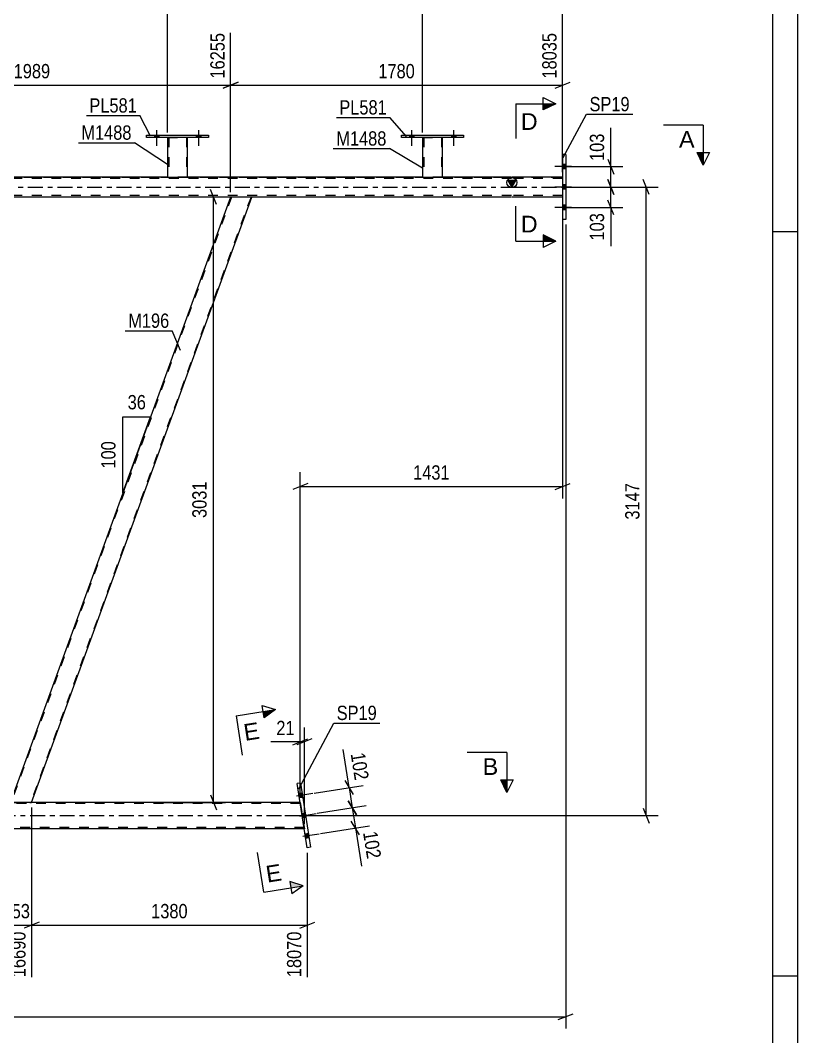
# Model space of a CAD drawing. Header units: millimetres. Extents: x 0 to 841, y 0 to 594.
# Drawn here: x 685.3 to 841, y 285.9 to 489.4 of the extents above; entities that cross this region are included whole.
import ezdxf

# ---------------------------------------------------------------- set-up
doc = ezdxf.new("R2010")
doc.units = ezdxf.units.MM
doc.linetypes.add('DXK_LINE_DOT2', pattern=[3.9198, 1.9599, -1.9599])
doc.linetypes.add('DXK_LINE_DOT3', pattern=[5.9187, 2.979, -0.9799, 0.9799, -0.9799])
doc.styles.add('Arial', font='ARIAL.TTF', dxfattribs={"height": 0.2})
doc.styles.add('Arial Narrow', font='ARIALN.TTF', dxfattribs={"height": 0.2})

# ---------------------------------------------------------------- blocks, each defined once
blk = doc.blocks.new('Unknown-814521562-1135 - 14273')
at = {"color": 5, "linetype": 'Continuous'}
for p, q in [((841, 0), (841, 594)), ((836, 5), (836, 589)), ((841, 447), (836, 447)), ((841, 298), (836, 298))]:
    blk.add_line(p, q, dxfattribs=at)
blk = doc.blocks.new('Part-814521562-3404 - 3269')
at = {"color": 7, "linetype": 'DXK_LINE_DOT2'}
for p, q in [((714.82, 465.9), (718.82, 465.9)), ((714.82, 465.89), (714.82, 465.9)), ((714.82, 465.9), (714.82, 465.89)), ((715.06, 465.9), (715.06, 457.99)), ((718.58, 465.9), (718.58, 457.99)), ((718.82, 465.9), (718.82, 465.89)), ((718.82, 465.89), (718.82, 465.9)), ((718.53, 457.99), (718.57, 457.99)), ((718.53, 457.99), (718.57, 457.99)), ((718.57, 457.99), (718.58, 457.99)), ((718.57, 457.99), (718.58, 457.99))]:
    blk.add_line(p, q, dxfattribs=at)
at = {"color": 2, "linetype": 'Continuous'}
for p, q in [((714.82, 465.89), (714.82, 457.99)), ((718.82, 457.99), (718.82, 465.89)), ((714.82, 457.99), (718.82, 457.99))]:
    blk.add_line(p, q, dxfattribs=at)
blk = doc.blocks.new('Part-814521562-3394 - 3269')
at = {"color": 7, "linetype": 'DXK_LINE_DOT2'}
for p, q in [((765.9, 465.9), (769.9, 465.9)), ((765.9, 465.89), (765.9, 465.9)), ((765.9, 465.9), (765.9, 465.89)), ((766.14, 465.9), (766.14, 457.99)), ((769.66, 465.9), (769.66, 457.99)), ((769.9, 465.9), (769.9, 465.89)), ((769.9, 465.89), (769.9, 465.9)), ((769.61, 457.99), (769.65, 457.99)), ((769.61, 457.99), (769.65, 457.99)), ((769.65, 457.99), (769.66, 457.99)), ((769.65, 457.99), (769.66, 457.99))]:
    blk.add_line(p, q, dxfattribs=at)
at = {"color": 2, "linetype": 'Continuous'}
for p, q in [((765.9, 465.89), (765.9, 457.99)), ((769.9, 457.99), (769.9, 465.89)), ((765.9, 457.99), (769.9, 457.99))]:
    blk.add_line(p, q, dxfattribs=at)
blk = doc.blocks.new('Bolt-814521562-3282 - 3269')
at = {"linetype": 'Continuous'}
for points in [[(763.26, 465.89), (764.14, 465.89), (764.14, 466.37), (763.26, 466.37)], [(771.66, 465.89), (772.54, 465.89), (772.54, 466.37), (771.66, 466.37)]]:
    blk.add_hatch(color=1, dxfattribs=at).paths.add_polyline_path(points)
at = {"color": 1, "linetype": 'Continuous'}
for p, q in [((763.26, 466.37), (763.26, 465.89)), ((763.7, 467.37), (763.7, 464.25)), ((764.14, 466.37), (764.14, 465.89)), ((771.66, 466.37), (771.66, 465.89)), ((772.1, 467.37), (772.1, 464.25)), ((772.54, 466.37), (772.54, 465.89))]:
    blk.add_line(p, q, dxfattribs=at)
blk = doc.blocks.new('Bolt-814521562-3283 - 3269')
at = {"linetype": 'Continuous'}
for points in [[(763.26, 465.89), (764.14, 465.89), (764.14, 466.37), (763.26, 466.37)], [(771.66, 465.89), (772.54, 465.89), (772.54, 466.37), (771.66, 466.37)]]:
    blk.add_hatch(color=1, dxfattribs=at).paths.add_polyline_path(points)
at = {"color": 1, "linetype": 'Continuous'}
for p, q in [((763.26, 466.37), (763.26, 465.89)), ((763.7, 467.37), (763.7, 464.25)), ((764.14, 466.37), (764.14, 465.89)), ((771.66, 466.37), (771.66, 465.89)), ((772.1, 467.37), (772.1, 464.25)), ((772.54, 466.37), (772.54, 465.89))]:
    blk.add_line(p, q, dxfattribs=at)
blk = doc.blocks.new('Bolt-814521562-3284 - 3269')
at = {"linetype": 'Continuous'}
for points in [[(712.18, 465.89), (713.06, 465.89), (713.06, 466.37), (712.18, 466.37)], [(720.58, 465.89), (721.46, 465.89), (721.46, 466.37), (720.58, 466.37)]]:
    blk.add_hatch(color=1, dxfattribs=at).paths.add_polyline_path(points)
at = {"color": 1, "linetype": 'Continuous'}
for p, q in [((712.18, 466.37), (712.18, 465.89)), ((712.62, 467.37), (712.62, 464.25)), ((713.06, 466.37), (713.06, 465.89)), ((720.58, 466.37), (720.58, 465.89)), ((721.02, 467.37), (721.02, 464.25)), ((721.46, 466.37), (721.46, 465.89))]:
    blk.add_line(p, q, dxfattribs=at)
blk = doc.blocks.new('Bolt-814521562-3285 - 3269')
at = {"linetype": 'Continuous'}
for points in [[(712.18, 465.89), (713.06, 465.89), (713.06, 466.37), (712.18, 466.37)], [(720.58, 465.89), (721.46, 465.89), (721.46, 466.37), (720.58, 466.37)]]:
    blk.add_hatch(color=1, dxfattribs=at).paths.add_polyline_path(points)
at = {"color": 1, "linetype": 'Continuous'}
for p, q in [((712.18, 466.37), (712.18, 465.89)), ((712.62, 467.37), (712.62, 464.25)), ((713.06, 466.37), (713.06, 465.89)), ((720.58, 466.37), (720.58, 465.89)), ((721.02, 467.37), (721.02, 464.25)), ((721.46, 466.37), (721.46, 465.89))]:
    blk.add_line(p, q, dxfattribs=at)
blk = doc.blocks.new('Part-814521562-3389 - 3269')
at = {"color": 2, "linetype": 'Continuous'}
for p, q in [((761.7, 466.37), (774.1, 466.37)), ((761.7, 465.89), (761.7, 466.37)), ((774.1, 466.37), (774.1, 465.89)), ((774.1, 465.89), (761.7, 465.89))]:
    blk.add_line(p, q, dxfattribs=at)
blk = doc.blocks.new('Part-814521562-3399 - 3269')
at = {"color": 2, "linetype": 'Continuous'}
for p, q in [((710.62, 466.37), (723.02, 466.37)), ((710.62, 465.89), (710.62, 466.37)), ((723.02, 466.37), (723.02, 465.89)), ((723.02, 465.89), (710.62, 465.89))]:
    blk.add_line(p, q, dxfattribs=at)
blk = doc.blocks.new('Part-814521562-3537 - 3269')
at = {"color": 2, "linetype": 'Continuous'}
for p, q in [((741.42, 336.65), (740.79, 336.55)), ((742.8, 323.7), (740.79, 336.55)), ((741.42, 336.65), (743.44, 323.8)), ((743.44, 323.8), (742.8, 323.7))]:
    blk.add_line(p, q, dxfattribs=at)
blk = doc.blocks.new('Part-814521562-3542 - 3269')
at = {"color": 2, "linetype": 'Continuous'}
for p, q in [((794.56, 462.49), (793.92, 462.49)), ((793.92, 462.49), (793.92, 449.49)), ((794.56, 462.49), (794.56, 449.49)), ((794.56, 449.49), (793.92, 449.49))]:
    blk.add_line(p, q, dxfattribs=at)
blk = doc.blocks.new('Bolt-814521562-3577 - 3269')
at = {"linetype": 'Continuous'}
for points in [[(741.86, 333.84), (741.72, 334.71), (741.09, 334.61), (741.23, 333.74)], [(741.86, 333.84), (741.72, 334.71), (741.09, 334.61), (741.23, 333.74)], [(741.86, 333.84), (741.72, 334.71), (741.09, 334.61), (741.23, 333.74)], [(742.5, 329.79), (742.36, 330.66), (741.73, 330.56), (741.86, 329.69)], [(742.5, 329.79), (742.36, 330.66), (741.73, 330.56), (741.86, 329.69)], [(743.13, 325.74), (742.99, 326.61), (742.36, 326.51), (742.5, 325.64)], [(743.13, 325.74), (742.99, 326.61), (742.36, 326.51), (742.5, 325.64)], [(743.13, 325.74), (742.99, 326.61), (742.36, 326.51), (742.5, 325.64)]]:
    blk.add_hatch(color=1, dxfattribs=at).paths.add_polyline_path(points)
at = {"color": 1, "linetype": 'Continuous'}
for p, q in [((740.64, 334.1), (743.92, 334.61)), ((740.64, 334.1), (743.92, 334.61)), ((740.64, 334.1), (743.92, 334.61)), ((741.09, 334.61), (741.72, 334.71)), ((741.09, 334.61), (741.72, 334.71)), ((741.09, 334.61), (741.72, 334.71)), ((741.23, 333.74), (741.86, 333.84)), ((741.23, 333.74), (741.86, 333.84)), ((741.23, 333.74), (741.86, 333.84)), ((741.28, 330.05), (744.56, 330.56)), ((741.28, 330.05), (744.56, 330.56)), ((741.73, 330.56), (742.36, 330.66)), ((741.73, 330.56), (742.36, 330.66)), ((741.86, 329.69), (742.5, 329.79)), ((741.86, 329.69), (742.5, 329.79)), ((741.92, 325.99), (745.2, 326.51)), ((741.92, 325.99), (745.2, 326.51)), ((741.92, 325.99), (745.2, 326.51)), ((742.36, 326.51), (742.99, 326.61)), ((742.36, 326.51), (742.99, 326.61)), ((742.36, 326.51), (742.99, 326.61)), ((742.5, 325.64), (743.13, 325.74)), ((742.5, 325.64), (743.13, 325.74)), ((742.5, 325.64), (743.13, 325.74))]:
    blk.add_line(p, q, dxfattribs=at)
blk = doc.blocks.new('Bolt-814521562-3578 - 3269')
at = {"linetype": 'Continuous'}
for points in [[(793.92, 460.53), (793.92, 459.65), (794.56, 459.65), (794.56, 460.53)], [(793.92, 460.53), (793.92, 459.65), (794.56, 459.65), (794.56, 460.53)], [(793.92, 460.53), (793.92, 459.65), (794.56, 459.65), (794.56, 460.53)], [(793.92, 456.43), (793.92, 455.55), (794.56, 455.55), (794.56, 456.43)], [(793.92, 456.43), (793.92, 455.55), (794.56, 455.55), (794.56, 456.43)], [(793.92, 452.33), (793.92, 451.45), (794.56, 451.45), (794.56, 452.33)], [(793.92, 452.33), (793.92, 451.45), (794.56, 451.45), (794.56, 452.33)], [(793.92, 452.33), (793.92, 451.45), (794.56, 451.45), (794.56, 452.33)]]:
    blk.add_hatch(color=1, dxfattribs=at).paths.add_polyline_path(points)
at = {"color": 1, "linetype": 'Continuous'}
for p, q in [((795.72, 460.09), (792.4, 460.09)), ((795.72, 460.09), (792.4, 460.09)), ((795.72, 460.09), (792.4, 460.09)), ((794.56, 460.53), (793.92, 460.53)), ((794.56, 460.53), (793.92, 460.53)), ((794.56, 460.53), (793.92, 460.53)), ((794.56, 459.65), (793.92, 459.65)), ((794.56, 459.65), (793.92, 459.65)), ((794.56, 459.65), (793.92, 459.65)), ((795.72, 455.99), (792.4, 455.99)), ((795.72, 455.99), (792.4, 455.99)), ((794.56, 456.43), (793.92, 456.43)), ((794.56, 456.43), (793.92, 456.43)), ((794.56, 455.55), (793.92, 455.55)), ((794.56, 455.55), (793.92, 455.55)), ((795.72, 451.89), (792.4, 451.89)), ((795.72, 451.89), (792.4, 451.89)), ((795.72, 451.89), (792.4, 451.89)), ((794.56, 452.33), (793.92, 452.33)), ((794.56, 452.33), (793.92, 452.33)), ((794.56, 452.33), (793.92, 452.33)), ((794.56, 451.45), (793.92, 451.45)), ((794.56, 451.45), (793.92, 451.45)), ((794.56, 451.45), (793.92, 451.45))]:
    blk.add_line(p, q, dxfattribs=at)
blk = doc.blocks.new('Part-814521562-3675 - 3269')
at = {"linetype": 'Continuous'}
blk.add_hatch(color=2, dxfattribs=at).paths.add_polyline_path([(783.77, 455.99), (782.97, 457.39), (784.57, 457.39)])
at = {"color": 7, "linetype": 'DXK_LINE_DOT2'}
for p, q in [((152.94, 457.99), (783.7, 457.99)), ((718.82, 457.99), (714.82, 457.99)), ((769.9, 457.99), (765.9, 457.99)), ((783.8, 457.99), (793.92, 457.99)), ((793.92, 457.99), (793.92, 453.99)), ((783.7, 457.67), (77.24, 457.67)), ((793.92, 457.67), (783.8, 457.67)), ((783.7, 454.31), (77.24, 454.31)), ((731.7, 453.99), (727.45, 453.99)), ((793.92, 454.31), (783.8, 454.31))]:
    blk.add_line(p, q, dxfattribs=at)
at = {"color": 2, "linetype": 'Continuous'}
for p, q in [((714.82, 457.99), (667.74, 457.99)), ((765.9, 457.99), (718.82, 457.99)), ((783.7, 457.99), (769.9, 457.99)), ((793.92, 457.99), (783.8, 457.99)), ((783.77, 455.99), (782.97, 457.39)), ((782.97, 457.39), (784.57, 457.39)), ((784.57, 457.39), (783.77, 455.99)), ((727.45, 453.99), (647.89, 453.99)), ((783.7, 453.99), (731.7, 453.99)), ((793.92, 453.99), (783.8, 453.99))]:
    blk.add_line(p, q, dxfattribs=at)
at = {"color": 7, "linetype": 'DXK_LINE_DOT3'}
for p, q in [((77.24, 455.99), (783.7, 455.99)), ((783.8, 455.99), (793.92, 455.99))]:
    blk.add_line(p, q, dxfattribs=at)
at = {"color": 2, "linetype": 'Continuous'}
blk.add_circle((783.77, 456.89), 1, dxfattribs=at)
blk = doc.blocks.new('Part-814521562-3747 - 3269')
at = {"color": 7, "linetype": 'DXK_LINE_DOT2'}
for p, q in [((741.42, 332.53), (65.84, 332.53)), ((741.38, 332.77), (742.21, 327.49)), ((742.17, 327.73), (65.84, 327.73))]:
    blk.add_line(p, q, dxfattribs=at)
at = {"color": 2, "linetype": 'Continuous'}
for p, q in [((741.38, 332.77), (606.91, 332.77)), ((742.21, 327.49), (606.91, 327.49))]:
    blk.add_line(p, q, dxfattribs=at)
at = {"color": 7, "linetype": 'DXK_LINE_DOT3'}
blk.add_line((65.84, 330.13), (741.79, 330.13), dxfattribs=at)
blk = doc.blocks.new('Part-814521562-3766 - 3269')
at = {"color": 7, "linetype": 'DXK_LINE_DOT2'}
for p, q in [((727.62, 453.99), (683.5, 332.77)), ((731.53, 453.99), (687.41, 332.77)), ((684.57, 336.19), (683.33, 332.77)), ((683.33, 332.77), (687.58, 332.77))]:
    blk.add_line(p, q, dxfattribs=at)
at = {"color": 2, "linetype": 'Continuous'}
for p, q in [((727.45, 453.99), (684.57, 336.19)), ((687.58, 332.77), (731.7, 453.99)), ((731.7, 453.99), (727.45, 453.99))]:
    blk.add_line(p, q, dxfattribs=at)
blk = doc.blocks.new('StraightDimension-814521562-4249 - 3269')
at = {"color": 7, "linetype": 'Continuous'}
for p, q in [((738.78, 453.99), (721.14, 453.99)), ((724.59, 452.49), (723.39, 455.49)), ((723.99, 332.77), (723.99, 453.99)), ((723.39, 334.27), (724.59, 331.27)), ((712.53, 332.77), (726.39, 332.77))]:
    blk.add_line(p, q, dxfattribs=at)
at = {"color": 0}
blk.add_wipeout([(723.24, 397.63), (719.04, 397.63), (719.04, 389.12), (723.24, 389.12)], dxfattribs=at)
at = {"color": 3, "style": 'Arial Narrow'}
blk.add_text('3031', height=2.863, rotation=90.0002, dxfattribs=at).set_placement((722.64, 389.72))
blk = doc.blocks.new('StraightDimension-814521562-12808 - 3269')
at = {"color": 7, "linetype": 'Continuous'}
for p, q in [((794.16, 460.09), (805.99, 460.09)), ((802.99, 461.59), (804.19, 458.59)), ((803.59, 455.99), (803.59, 460.09)), ((794.16, 455.99), (805.99, 455.99)), ((804.19, 454.49), (802.99, 457.49))]:
    blk.add_line(p, q, dxfattribs=at)
at = {"color": 0}
blk.add_wipeout([(802.84, 467.3), (798.64, 467.3), (798.64, 460.61), (802.84, 460.61)], dxfattribs=at)
at = {"color": 7, "linetype": 'Continuous'}
blk.add_line((803.59, 460.09), (803.59, 467.82), dxfattribs=at)
blk.add_line((803.59, 460.09), (803.59, 467.82), dxfattribs=at)
at = {"color": 3, "style": 'Arial Narrow'}
blk.add_text('103', height=2.863, rotation=90.0002, dxfattribs=at).set_placement((802.24, 461.21))
blk = doc.blocks.new('StraightDimension-814521562-4239 - 3269')
at = {"color": 7, "linetype": 'Continuous'}
for p, q in [((795.56, 455.99), (813.07, 455.99)), ((811.27, 454.49), (810.07, 457.49)), ((810.67, 330.13), (810.67, 455.99)), ((738.28, 330.13), (813.07, 330.13)), ((810.07, 331.63), (811.27, 328.63))]:
    blk.add_line(p, q, dxfattribs=at)
at = {"color": 0}
blk.add_wipeout([(809.92, 397.31), (805.72, 397.31), (805.72, 388.8), (809.92, 388.8)], dxfattribs=at)
at = {"color": 3, "style": 'Arial Narrow'}
blk.add_text('3147', height=2.863, rotation=90.0002, dxfattribs=at).set_placement((809.32, 389.4))
blk = doc.blocks.new('StraightDimension-814521562-4563 - 3269')
at = {"color": 7, "linetype": 'Continuous'}
for p, q in [((794.56, 448.49), (794.56, 287.47)), ((54.98, 289.87), (794.56, 289.87)), ((793.06, 289.27), (796.06, 290.47))]:
    blk.add_line(p, q, dxfattribs=at)
blk = doc.blocks.new('StraightDimension-814521562-13338 - 3269')
at = {"color": 7, "linetype": 'Continuous'}
for p, q in [((744.16, 334.65), (753.99, 336.19)), ((750.35, 337.14), (752, 334.36)), ((751.17, 335.75), (751.81, 331.7)), ((744.8, 330.6), (754.62, 332.14)), ((752.63, 330.31), (750.98, 333.09))]:
    blk.add_line(p, q, dxfattribs=at)
at = {"color": 0}
blk.add_wipeout([(751.83, 336.38), (755.98, 337.04), (754.94, 343.64), (750.79, 342.99)], dxfattribs=at)
at = {"color": 7, "linetype": 'Continuous'}
blk.add_line((751.17, 335.75), (749.97, 343.39), dxfattribs=at)
blk.add_line((751.17, 335.75), (749.97, 343.39), dxfattribs=at)
at = {"color": 3, "style": 'Arial Narrow'}
blk.add_text('102', height=2.863, rotation=-81.0735, dxfattribs=at).set_placement((751.48, 342.49))
blk = doc.blocks.new('StraightDimension-814521562-4115 - 3269')
at = {"color": 7, "linetype": 'Continuous'}
for p, q in [((663.74, 466.9), (663.74, 504.93)), ((714.82, 466.9), (714.82, 504.93)), ((665.24, 495.09), (662.24, 493.89)), ((713.32, 493.89), (716.32, 495.09)), ((663.74, 494.49), (714.82, 494.49))]:
    blk.add_line(p, q, dxfattribs=at)
at = {"color": 0, "linetype": 'Continuous'}
blk.add_wipeout([(714.22, 505.53), (710.02, 505.53), (710.02, 495.19), (714.22, 495.19)], dxfattribs=at)
at = {"color": 0}
blk.add_wipeout([(693.54, 495.24), (693.54, 499.44), (685.03, 499.44), (685.03, 495.24)], dxfattribs=at)
at = {"color": 3, "linetype": 'Continuous', "style": 'Arial Narrow'}
blk.add_text('15940', height=2.863, rotation=90.0002, dxfattribs=at).set_placement((713.62, 495.79))
at = {"color": 3, "style": 'Arial Narrow'}
blk.add_text('1277', height=2.863, dxfattribs=at).set_placement((685.63, 495.84))
blk = doc.blocks.new('StraightDimension-814521562-4125 - 3269')
at = {"color": 7, "linetype": 'Continuous'}
for p, q in [((714.82, 466.9), (714.82, 504.93)), ((765.9, 466.9), (765.9, 504.93)), ((716.32, 495.09), (713.32, 493.89)), ((764.4, 493.89), (767.4, 495.09)), ((714.82, 494.49), (765.9, 494.49))]:
    blk.add_line(p, q, dxfattribs=at)
at = {"color": 0, "linetype": 'Continuous'}
blk.add_wipeout([(765.3, 505.53), (761.1, 505.53), (761.1, 495.19), (765.3, 495.19)], dxfattribs=at)
at = {"color": 0}
blk.add_wipeout([(744.62, 495.24), (744.62, 499.44), (736.11, 499.44), (736.11, 495.24)], dxfattribs=at)
at = {"color": 3, "linetype": 'Continuous', "style": 'Arial Narrow'}
blk.add_text('17217', height=2.863, rotation=90.0002, dxfattribs=at).set_placement((764.7, 495.79))
at = {"color": 3, "style": 'Arial Narrow'}
blk.add_text('1277', height=2.863, dxfattribs=at).set_placement((736.71, 495.84))
blk = doc.blocks.new('StraightDimension-814521562-4135 - 3269')
at = {"color": 7, "linetype": 'Continuous'}
for p, q in [((765.9, 466.9), (765.9, 504.93)), ((793.92, 458.99), (793.92, 504.93)), ((767.4, 495.09), (764.4, 493.89)), ((792.42, 493.89), (795.42, 495.09)), ((765.9, 494.49), (793.92, 494.49))]:
    blk.add_line(p, q, dxfattribs=at)
at = {"color": 0, "linetype": 'Continuous'}
blk.add_wipeout([(793.32, 505.53), (789.12, 505.53), (789.12, 495.19), (793.32, 495.19)], dxfattribs=at)
at = {"color": 0}
blk.add_wipeout([(783.26, 495.24), (783.26, 499.44), (776.57, 499.44), (776.57, 495.24)], dxfattribs=at)
at = {"color": 3, "linetype": 'Continuous', "style": 'Arial Narrow'}
blk.add_text('18035', height=2.863, rotation=90.0002, dxfattribs=at).set_placement((792.72, 495.79))
at = {"color": 3, "style": 'Arial Narrow'}
blk.add_text('818', height=2.863, dxfattribs=at).set_placement((777.17, 495.84))
blk = doc.blocks.new('StraightDimension-814521562-4521 - 3269')
at = {"color": 7, "linetype": 'Continuous'}
for p, q in [((681.48, 331.77), (681.48, 297.78)), ((687.58, 331.77), (687.58, 297.78)), ((679.98, 307.62), (682.98, 308.82)), ((681.48, 308.22), (687.58, 308.22)), ((689.08, 308.82), (686.08, 307.62))]:
    blk.add_line(p, q, dxfattribs=at)
at = {"color": 0}
blk.add_wipeout([(687.88, 308.97), (687.88, 313.17), (681.19, 313.17), (681.19, 308.97)], dxfattribs=at)
at = {"color": 0, "linetype": 'Continuous'}
blk.add_wipeout([(686.98, 307.52), (682.78, 307.52), (682.78, 297.18), (686.98, 297.18)], dxfattribs=at)
at = {"color": 3, "style": 'Arial Narrow'}
blk.add_text('153', height=2.863, dxfattribs=at).set_placement((681.79, 309.57))
at = {"color": 3, "linetype": 'Continuous', "style": 'Arial Narrow'}
blk.add_text('16690', height=2.863, rotation=90.0002, dxfattribs=at).set_placement((686.38, 297.78))
blk = doc.blocks.new('StraightDimension-814521562-4540 - 3269')
at = {"color": 7, "linetype": 'Continuous'}
for p, q in [((687.58, 331.77), (687.58, 297.78)), ((742.8, 322.7), (742.8, 297.78)), ((689.08, 308.82), (686.08, 307.62)), ((687.58, 308.22), (742.8, 308.22)), ((741.3, 307.62), (744.3, 308.82))]:
    blk.add_line(p, q, dxfattribs=at)
at = {"color": 0}
blk.add_wipeout([(719.45, 308.97), (719.45, 313.17), (710.94, 313.17), (710.94, 308.97)], dxfattribs=at)
at = {"color": 0, "linetype": 'Continuous'}
blk.add_wipeout([(742.2, 307.52), (738, 307.52), (738, 297.18), (742.2, 297.18)], dxfattribs=at)
at = {"color": 3, "style": 'Arial Narrow'}
blk.add_text('1380', height=2.863, dxfattribs=at).set_placement((711.54, 309.57))
at = {"color": 3, "linetype": 'Continuous', "style": 'Arial Narrow'}
blk.add_text('18070', height=2.863, rotation=90.0002, dxfattribs=at).set_placement((741.6, 297.78))
blk = doc.blocks.new('StraightDimension-814521562-10392 - 3269')
at = {"color": 7, "linetype": 'Continuous'}
for p, q in [((727.45, 454.99), (727.45, 486.85)), ((793.92, 458.99), (793.92, 486.85)), ((728.95, 477.01), (725.95, 475.81)), ((727.45, 476.41), (793.92, 476.41)), ((792.42, 475.81), (795.42, 477.01))]:
    blk.add_line(p, q, dxfattribs=at)
at = {"color": 0, "linetype": 'Continuous'}
blk.add_wipeout([(793.32, 487.45), (789.12, 487.45), (789.12, 477.11), (793.32, 477.11)], dxfattribs=at)
at = {"color": 0}
blk.add_wipeout([(764.94, 477.16), (764.94, 481.36), (756.43, 481.36), (756.43, 477.16)], dxfattribs=at)
at = {"color": 3, "linetype": 'Continuous', "style": 'Arial Narrow'}
blk.add_text('18035', height=2.863, rotation=90.0002, dxfattribs=at).set_placement((792.72, 477.71))
at = {"color": 3, "style": 'Arial Narrow'}
blk.add_text('1780', height=2.863, dxfattribs=at).set_placement((757.03, 477.76))
blk = doc.blocks.new('StraightDimension-814521562-10393 - 3269')
at = {"color": 7, "linetype": 'Continuous'}
for p, q in [((647.89, 454.99), (647.89, 491.35)), ((727.45, 454.99), (727.45, 486.85)), ((649.39, 477.01), (646.39, 475.81)), ((647.89, 476.41), (727.45, 476.41)), ((725.95, 475.81), (728.95, 477.01))]:
    blk.add_line(p, q, dxfattribs=at)
at = {"color": 0, "linetype": 'Continuous'}
blk.add_wipeout([(726.85, 487.45), (722.65, 487.45), (722.65, 477.11), (726.85, 477.11)], dxfattribs=at)
at = {"color": 0}
blk.add_wipeout([(691.92, 477.16), (691.92, 481.36), (683.41, 481.36), (683.41, 477.16)], dxfattribs=at)
at = {"color": 3, "linetype": 'Continuous', "style": 'Arial Narrow'}
blk.add_text('16255', height=2.863, rotation=90.0002, dxfattribs=at).set_placement((726.25, 477.71))
at = {"color": 3, "style": 'Arial Narrow'}
blk.add_text('1989', height=2.863, dxfattribs=at).set_placement((684.01, 477.76))
blk = doc.blocks.new('StraightDimension-814521562-10700 - 3269')
at = {"color": 7, "linetype": 'Continuous'}
for p, q in [((793.92, 452.99), (793.92, 393.65)), ((741.38, 333.77), (741.38, 398.9)), ((742.88, 396.65), (739.88, 395.45)), ((741.38, 396.05), (793.92, 396.05)), ((792.42, 395.45), (795.42, 396.65))]:
    blk.add_line(p, q, dxfattribs=at)
at = {"color": 0}
blk.add_wipeout([(771.91, 396.8), (771.91, 401), (763.4, 401), (763.4, 396.8)], dxfattribs=at)
at = {"color": 3, "style": 'Arial Narrow'}
blk.add_text('1431', height=2.863, dxfattribs=at).set_placement((764, 397.4))
blk = doc.blocks.new('StraightDimension-814521562-10863 - 3269')
at = {"color": 7, "linetype": 'Continuous'}
for p, q in [((741.38, 333.77), (741.38, 347.74)), ((742.21, 328.49), (742.21, 347.74)), ((739.88, 344.29), (742.88, 345.49)), ((743.71, 345.49), (740.71, 344.29)), ((741.38, 344.89), (742.21, 344.89))]:
    blk.add_line(p, q, dxfattribs=at)
at = {"color": 0}
blk.add_wipeout([(740.85, 345.64), (740.85, 349.84), (736, 349.84), (736, 345.64)], dxfattribs=at)
at = {"color": 7, "linetype": 'Continuous'}
blk.add_line((741.38, 344.89), (735.47, 344.89), dxfattribs=at)
blk.add_line((741.38, 344.89), (735.47, 344.89), dxfattribs=at)
at = {"color": 3, "style": 'Arial Narrow'}
blk.add_text('21', height=2.863, dxfattribs=at).set_placement((736.6, 346.24))
blk = doc.blocks.new('StraightDimension-814521562-12806 - 3269')
at = {"color": 7, "linetype": 'Continuous'}
for p, q in [((794.16, 455.99), (805.99, 455.99)), ((802.99, 457.49), (804.19, 454.49)), ((803.59, 451.89), (803.59, 455.99)), ((794.16, 451.89), (805.99, 451.89)), ((804.19, 450.39), (802.99, 453.39))]:
    blk.add_line(p, q, dxfattribs=at)
at = {"color": 0}
blk.add_wipeout([(802.84, 451.36), (798.64, 451.36), (798.64, 444.68), (802.84, 444.68)], dxfattribs=at)
at = {"color": 7, "linetype": 'Continuous'}
blk.add_line((803.59, 451.89), (803.59, 444.15), dxfattribs=at)
blk.add_line((803.59, 451.89), (803.59, 444.15), dxfattribs=at)
at = {"color": 3, "style": 'Arial Narrow'}
blk.add_text('103', height=2.863, rotation=90.0002, dxfattribs=at).set_placement((802.24, 445.28))
blk = doc.blocks.new('StraightDimension-814521562-13340 - 3269')
at = {"color": 7, "linetype": 'Continuous'}
for p, q in [((744.8, 330.6), (754.62, 332.14)), ((750.98, 333.09), (752.63, 330.31)), ((751.81, 331.7), (752.44, 327.65)), ((745.43, 326.55), (755.26, 328.09)), ((753.27, 326.26), (751.62, 329.04))]:
    blk.add_line(p, q, dxfattribs=at)
at = {"color": 0}
blk.add_wipeout([(754.3, 320.64), (758.45, 321.29), (757.41, 327.9), (753.26, 327.25)], dxfattribs=at)
at = {"color": 7, "linetype": 'Continuous'}
blk.add_line((752.44, 327.65), (753.64, 320.01), dxfattribs=at)
blk.add_line((752.44, 327.65), (753.64, 320.01), dxfattribs=at)
at = {"color": 3, "style": 'Arial Narrow'}
blk.add_text('102', height=2.863, rotation=-81.0735, dxfattribs=at).set_placement((753.95, 326.75))
blk = doc.blocks.new('AngleDimension-814521562-14236 - 3269')
at = {"color": 7, "linetype": 'Continuous'}
for p, q in [((705.89, 409.98), (711.43, 409.98)), ((705.89, 394.75), (711.43, 409.98)), ((705.89, 394.75), (705.89, 409.98)), ((706.92, 397.58), (711.43, 409.98))]:
    blk.add_line(p, q, dxfattribs=at)
at = {"color": 0}
for points in [[(711.09, 410.88), (711.09, 415.08), (706.23, 415.08), (706.23, 410.88)], [(704.99, 405.71), (700.79, 405.71), (700.79, 399.02), (704.99, 399.02)]]:
    blk.add_wipeout(points, dxfattribs=at)
at = {"color": 3, "style": 'Arial Narrow'}
blk.add_text('36', height=2.863, dxfattribs=at).set_placement((706.83, 411.48))
blk.add_text('100', height=2.863, rotation=90.0002, dxfattribs=at).set_placement((704.39, 399.62))
blk = doc.blocks.new('Mark-814521562-3400 - 3269')
at = {"color": 0}
blk.add_wipeout([(707.61, 465.46), (707.61, 468.46), (697.56, 468.46), (697.56, 465.46)], dxfattribs=at)
blk.add_wipeout([(707.61, 465.46), (707.61, 468.46), (697.56, 468.46), (697.56, 465.46)], dxfattribs=at)
at = {"color": 30, "linetype": 'Continuous'}
for p in [(696.96, 464.86), (714.82, 460.52)]:
    blk.add_line(p, (708.21, 464.86), dxfattribs=at)
at = {"color": 3, "style": 'Arial Narrow'}
blk.add_text('M1488', height=2.863, dxfattribs=at).set_placement((697.56, 465.46))
blk = doc.blocks.new('SectionMark-814521562-11158 - 3269')
at = {"linetype": 'Continuous'}
blk.add_hatch(color=6, dxfattribs=at).paths.add_polyline_path([(739.51, 315.67), (739.32, 316.91), (741.98, 316.06)])
at = {"color": 6, "linetype": 'Continuous'}
for p, q in [((733.77, 352.2), (736.44, 351.36)), ((728.53, 350.12), (736.44, 351.36)), ((741.98, 316.06), (739.32, 316.91)), ((739.32, 316.91), (739.7, 314.44)), ((741.98, 316.06), (739.7, 314.44))]:
    blk.add_line(p, q, dxfattribs=at)
at = {"color": 0, "linetype": 'Continuous'}
for points in [[(733.41, 345.57), (732.87, 349.02), (729.79, 348.54), (730.34, 345.08)], [(737.86, 317.18), (737.32, 320.64), (734.25, 320.16), (734.79, 316.7)]]:
    blk.add_wipeout(points, dxfattribs=at)
at = {"linetype": 'Continuous'}
blk.add_hatch(color=6, dxfattribs=at).paths.add_polyline_path([(734.16, 349.73), (733.97, 350.97), (736.44, 351.36)])
at = {"color": 6, "linetype": 'Continuous'}
for p, q in [((734.16, 349.73), (733.77, 352.2)), ((728.53, 350.12), (729.77, 342.21)), ((736.44, 351.36), (734.16, 349.73)), ((734.08, 314.82), (732.83, 322.72)), ((734.08, 314.82), (741.98, 316.06))]:
    blk.add_line(p, q, dxfattribs=at)
at = {"color": 3, "linetype": 'Continuous', "style": 'Arial'}
for p in [(730.34, 345.08), (734.79, 316.7)]:
    blk.add_text('E', height=3.34, rotation=8.921, dxfattribs=at).set_placement(p)
blk = doc.blocks.new('Mark-814521562-3385 - 3269')
at = {"color": 0}
blk.add_wipeout([(758.72, 470.51), (758.72, 473.51), (749.22, 473.51), (749.22, 470.51)], dxfattribs=at)
blk.add_wipeout([(758.72, 470.51), (758.72, 473.51), (749.22, 473.51), (749.22, 470.51)], dxfattribs=at)
at = {"color": 30, "linetype": 'Continuous'}
for p in [(748.62, 469.91), (762.69, 466.08)]:
    blk.add_line(p, (759.32, 469.91), dxfattribs=at)
at = {"color": 3, "style": 'Arial Narrow'}
blk.add_text('PL581', height=2.863, dxfattribs=at).set_placement((749.22, 470.51))
blk = doc.blocks.new('Mark-814521562-3390 - 3269')
at = {"color": 0}
blk.add_wipeout([(758.66, 464.28), (758.66, 467.28), (748.61, 467.28), (748.61, 464.28)], dxfattribs=at)
blk.add_wipeout([(758.66, 464.28), (758.66, 467.28), (748.61, 467.28), (748.61, 464.28)], dxfattribs=at)
at = {"color": 30, "linetype": 'Continuous'}
for p in [(748.01, 463.68), (765.9, 459.78)]:
    blk.add_line(p, (759.26, 463.68), dxfattribs=at)
at = {"color": 3, "style": 'Arial Narrow'}
blk.add_text('M1488', height=2.863, dxfattribs=at).set_placement((748.61, 464.28))
blk = doc.blocks.new('Mark-814521562-3395 - 3269')
at = {"color": 0}
blk.add_wipeout([(708.67, 470.89), (708.67, 473.89), (699.17, 473.89), (699.17, 470.89)], dxfattribs=at)
blk.add_wipeout([(708.67, 470.89), (708.67, 473.89), (699.17, 473.89), (699.17, 470.89)], dxfattribs=at)
at = {"color": 30, "linetype": 'Continuous'}
for p in [(698.57, 470.29), (711.42, 466.15)]:
    blk.add_line(p, (709.27, 470.29), dxfattribs=at)
at = {"color": 3, "style": 'Arial Narrow'}
blk.add_text('PL581', height=2.863, dxfattribs=at).set_placement((699.17, 470.89))
blk = doc.blocks.new('Mark-814521562-3533 - 3269')
at = {"color": 0}
blk.add_wipeout([(756.73, 349.27), (756.73, 352.27), (748.69, 352.27), (748.69, 349.27)], dxfattribs=at)
blk.add_wipeout([(756.73, 349.27), (756.73, 352.27), (748.69, 352.27), (748.69, 349.27)], dxfattribs=at)
at = {"color": 30, "linetype": 'Continuous'}
for p, q in [((741.11, 335.52), (748.09, 348.67)), ((748.09, 348.67), (757.33, 348.67))]:
    blk.add_line(p, q, dxfattribs=at)
at = {"color": 3, "style": 'Arial Narrow'}
blk.add_text('SP19', height=2.863, dxfattribs=at).set_placement((748.69, 349.27))
blk = doc.blocks.new('Mark-814521562-3538 - 3269')
at = {"color": 0}
blk.add_wipeout([(807.36, 471.16), (807.36, 474.16), (799.32, 474.16), (799.32, 471.16)], dxfattribs=at)
blk.add_wipeout([(807.36, 471.16), (807.36, 474.16), (799.32, 474.16), (799.32, 471.16)], dxfattribs=at)
at = {"color": 30, "linetype": 'Continuous'}
for p, q in [((794.07, 461.9), (798.72, 470.56)), ((798.72, 470.56), (807.96, 470.56))]:
    blk.add_line(p, q, dxfattribs=at)
at = {"color": 3, "style": 'Arial Narrow'}
blk.add_text('SP19', height=2.863, dxfattribs=at).set_placement((799.32, 471.16))
blk = doc.blocks.new('SectionMark-814521562-4911 - 3269')
at = {"linetype": 'Continuous'}
for points in [[(790.06, 471.43), (790.06, 472.68), (792.56, 472.68)], [(790.06, 445.15), (790.06, 446.4), (792.56, 445.15)]]:
    blk.add_hatch(color=6, dxfattribs=at).paths.add_polyline_path(points)
at = {"color": 6, "linetype": 'Continuous'}
for p, q in [((784.56, 472.68), (792.56, 472.68)), ((790.06, 471.43), (790.06, 473.93)), ((790.06, 473.93), (792.56, 472.68)), ((792.56, 472.68), (790.06, 471.43)), ((792.56, 445.15), (790.06, 446.4)), ((790.06, 446.4), (790.06, 443.9)), ((784.56, 445.15), (792.56, 445.15)), ((792.56, 445.15), (790.06, 443.9))]:
    blk.add_line(p, q, dxfattribs=at)
at = {"color": 0, "linetype": 'Continuous'}
for points in [[(788.93, 467.43), (788.93, 470.93), (785.56, 470.93), (785.56, 467.43)], [(788.93, 446.9), (788.93, 450.4), (785.56, 450.4), (785.56, 446.9)]]:
    blk.add_wipeout(points, dxfattribs=at)
at = {"color": 6, "linetype": 'Continuous'}
for p, q in [((784.56, 472.68), (784.56, 465.68)), ((784.56, 445.15), (784.56, 452.15))]:
    blk.add_line(p, q, dxfattribs=at)
at = {"color": 3, "linetype": 'Continuous', "style": 'Arial'}
for p in [(785.56, 467.43), (785.56, 446.9)]:
    blk.add_text('D', height=3.34, dxfattribs=at).set_placement(p)
blk = doc.blocks.new('Mark-814521562-3762 - 3269')
at = {"color": 0}
blk.add_wipeout([(715.17, 427.8), (715.17, 430.8), (706.95, 430.8), (706.95, 427.8)], dxfattribs=at)
blk.add_wipeout([(715.17, 427.8), (715.17, 430.8), (706.95, 430.8), (706.95, 427.8)], dxfattribs=at)
at = {"color": 30, "linetype": 'Continuous'}
for p in [(706.35, 427.2), (717.39, 423.23)]:
    blk.add_line(p, (715.77, 427.2), dxfattribs=at)
at = {"color": 3, "style": 'Arial Narrow'}
blk.add_text('M196', height=2.863, dxfattribs=at).set_placement((706.95, 427.8))
blk = doc.blocks.new('SectionMark-814521562-4895 - 3269')
at = {"color": 6, "linetype": 'Continuous'}
for p in [(782.79, 342.77), (784.04, 337.27)]:
    blk.add_line(p, (782.79, 334.77), dxfattribs=at)
at = {"color": 0, "linetype": 'Continuous'}
blk.add_wipeout([(781.04, 338.27), (781.04, 341.77), (777.93, 341.77), (777.93, 338.27)], dxfattribs=at)
at = {"linetype": 'Continuous'}
blk.add_hatch(color=6, dxfattribs=at).paths.add_polyline_path([(781.54, 337.27), (782.79, 337.27), (782.79, 334.77)])
at = {"color": 6, "linetype": 'Continuous'}
for p, q in [((782.79, 342.77), (774.79, 342.77)), ((781.54, 337.27), (784.04, 337.27)), ((782.79, 334.77), (781.54, 337.27))]:
    blk.add_line(p, q, dxfattribs=at)
at = {"color": 3, "linetype": 'Continuous', "style": 'Arial'}
blk.add_text('B', height=3.34, dxfattribs=at).set_placement((777.93, 338.27))
blk = doc.blocks.new('SectionMark-814521562-4901 - 3269')
at = {"color": 6, "linetype": 'Continuous'}
for p in [(822.1, 468.39), (823.35, 462.89)]:
    blk.add_line(p, (822.1, 460.39), dxfattribs=at)
at = {"color": 0, "linetype": 'Continuous'}
blk.add_wipeout([(820.35, 463.89), (820.35, 467.39), (817.24, 467.39), (817.24, 463.89)], dxfattribs=at)
at = {"linetype": 'Continuous'}
blk.add_hatch(color=6, dxfattribs=at).paths.add_polyline_path([(820.85, 462.89), (822.1, 462.89), (822.1, 460.39)])
at = {"color": 6, "linetype": 'Continuous'}
for p, q in [((822.1, 468.39), (814.1, 468.39)), ((820.85, 462.89), (823.35, 462.89)), ((822.1, 460.39), (820.85, 462.89))]:
    blk.add_line(p, q, dxfattribs=at)
at = {"color": 3, "linetype": 'Continuous', "style": 'Arial'}
blk.add_text('A', height=3.34, dxfattribs=at).set_placement((817.24, 463.89))

msp = doc.modelspace()

# ---------------------------------------------------------------- block references
for name in ['Unknown-814521562-1135 - 14273', 'Part-814521562-3399 - 3269', 'Bolt-814521562-3284 - 3269', 'Bolt-814521562-3285 - 3269', 'Part-814521562-3389 - 3269', 'Bolt-814521562-3282 - 3269', 'Bolt-814521562-3283 - 3269', 'Part-814521562-3404 - 3269', 'Part-814521562-3394 - 3269', 'Part-814521562-3542 - 3269', 'Bolt-814521562-3578 - 3269', 'Part-814521562-3675 - 3269', 'Part-814521562-3766 - 3269', 'Part-814521562-3537 - 3269', 'Bolt-814521562-3577 - 3269', 'Part-814521562-3747 - 3269']:
    msp.add_blockref(name, (0, 0))

# ---------------------------------------------------------------- next in the draw order: block references
for name in ['StraightDimension-814521562-4115 - 3269', 'StraightDimension-814521562-12808 - 3269', 'StraightDimension-814521562-4249 - 3269']:
    msp.add_blockref(name, (0, 0))

# ---------------------------------------------------------------- next in the draw order: block references
for name in ['StraightDimension-814521562-4125 - 3269', 'StraightDimension-814521562-4239 - 3269']:
    msp.add_blockref(name, (0, 0))

# ---------------------------------------------------------------- next in the draw order: block references
for name in ['StraightDimension-814521562-4135 - 3269', 'StraightDimension-814521562-4563 - 3269']:
    msp.add_blockref(name, (0, 0))

# ---------------------------------------------------------------- next in the draw order: block references
for name in ['StraightDimension-814521562-10392 - 3269', 'Mark-814521562-3762 - 3269', 'AngleDimension-814521562-14236 - 3269', 'StraightDimension-814521562-13338 - 3269', 'StraightDimension-814521562-4521 - 3269']:
    msp.add_blockref(name, (0, 0))

# ---------------------------------------------------------------- next in the draw order: block references
for name in ['StraightDimension-814521562-10393 - 3269', 'Mark-814521562-3385 - 3269', 'Mark-814521562-3538 - 3269', 'StraightDimension-814521562-10700 - 3269', 'StraightDimension-814521562-4540 - 3269']:
    msp.add_blockref(name, (0, 0))

# ---------------------------------------------------------------- next in the draw order: block references
for name in ['SectionMark-814521562-4911 - 3269', 'Mark-814521562-3400 - 3269', 'Mark-814521562-3390 - 3269', 'StraightDimension-814521562-12806 - 3269', 'StraightDimension-814521562-10863 - 3269', 'StraightDimension-814521562-13340 - 3269']:
    msp.add_blockref(name, (0, 0))

# ---------------------------------------------------------------- next in the draw order: block references
for name in ['Mark-814521562-3395 - 3269', 'SectionMark-814521562-11158 - 3269']:
    msp.add_blockref(name, (0, 0))

# ---------------------------------------------------------------- next in the draw order: block references
for name in ['SectionMark-814521562-4901 - 3269', 'Mark-814521562-3533 - 3269']:
    msp.add_blockref(name, (0, 0))

# ---------------------------------------------------------------- next in the draw order: block references
msp.add_blockref('SectionMark-814521562-4895 - 3269', (0, 0))

doc.saveas('drawing.dxf')
